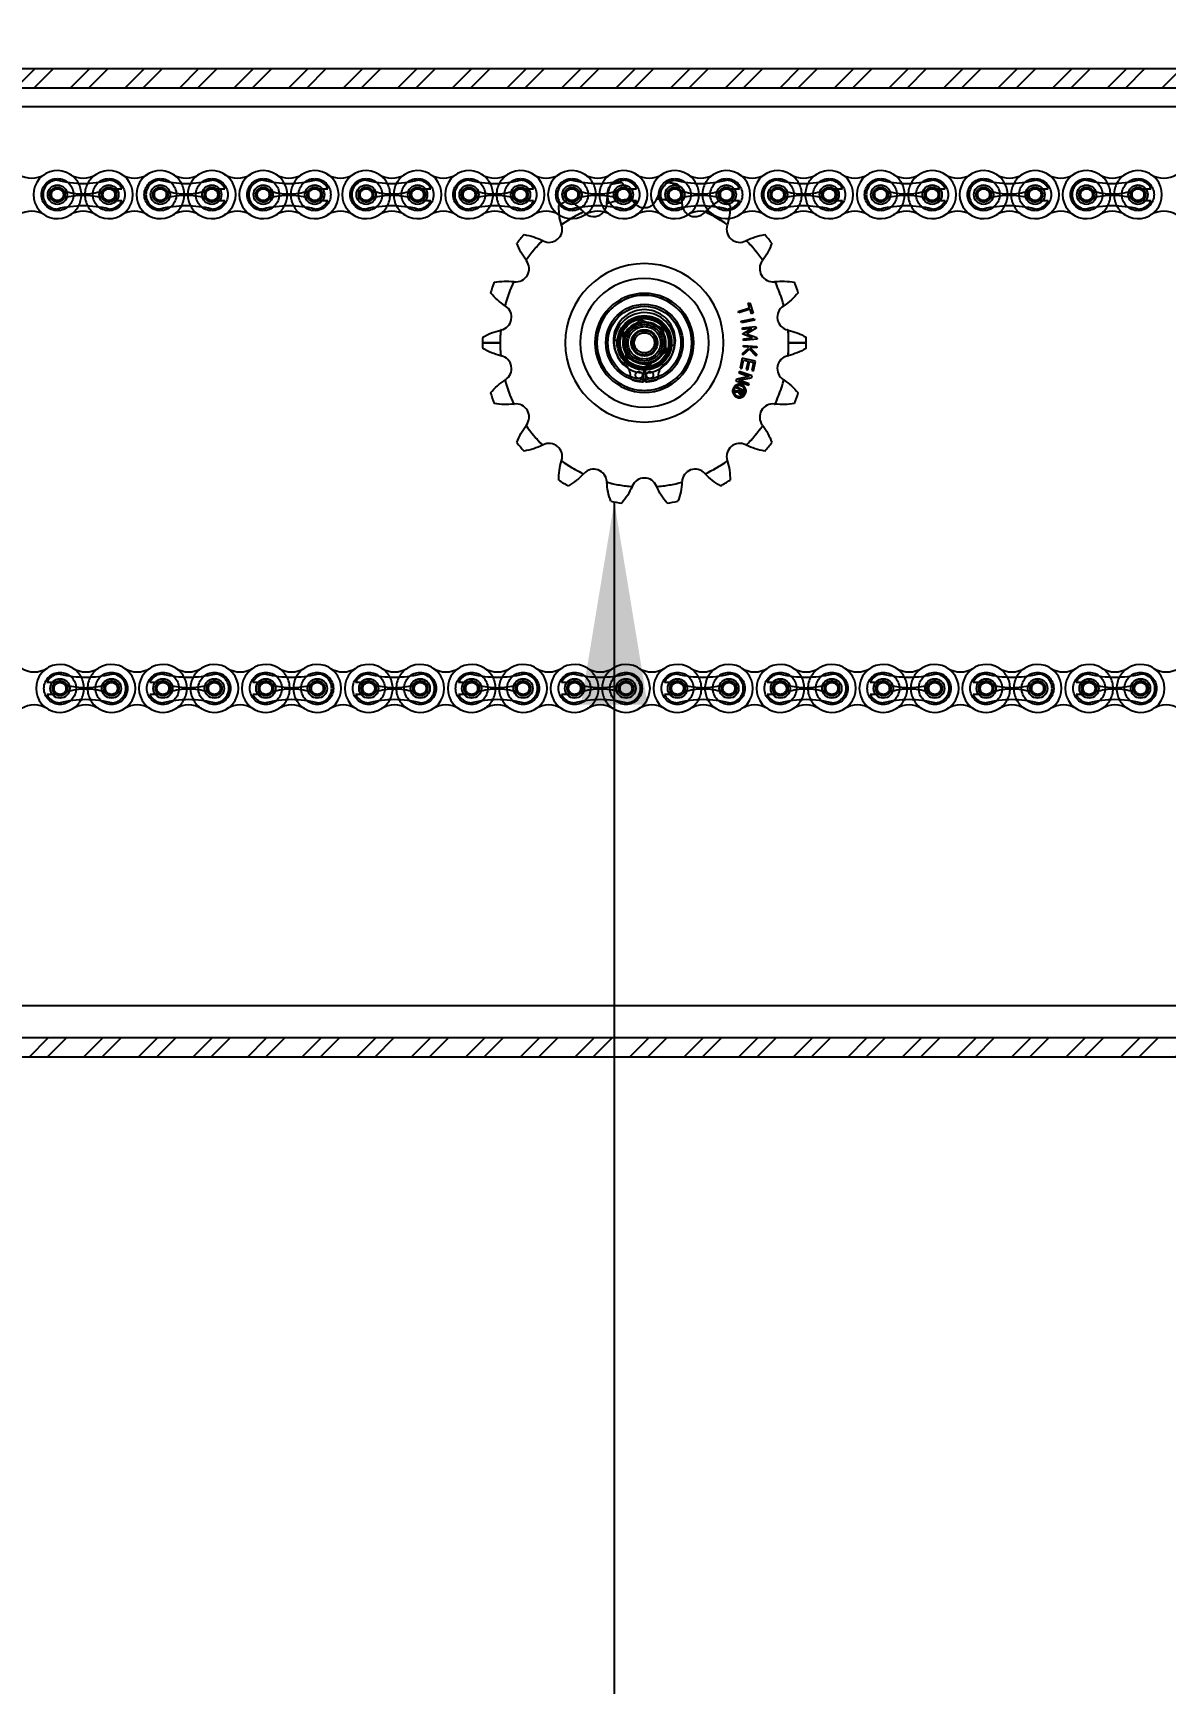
# Model space of a CAD drawing. Header units: metres. Extents: x 0 to 21025, y 0 to 14850.
# Drawn here: x 2505.5 to 2784.9, y 6036.5 to 6443.6 of the extents above; entities that cross this region are included whole.
import ezdxf

# ---------------------------------------------------------------- set-up
doc = ezdxf.new("R2010")
doc.units = ezdxf.units.M
doc.header["$LTSCALE"] = 25
doc.linetypes.add('HIDDEN2', pattern=[4.7625, 3.175, -1.5875])
for name, color, linetype in [('18_COTAS', 7, 'Continuous'), ('SDM', 7, 'Continuous'), ('SHA', 7, 'Continuous'), ('SL4', 4, 'Continuous'), ('ST1', 7, 'HIDDEN2')]:
    doc.layers.add(name, color=color, linetype=linetype)
doc.styles.add('ROMANS', font='ROMANS.SHX')
doc.dimstyles.new('25___1-25', dxfattribs={"dimscale": 25, "dimtxt": 2.5, "dimasz": 2, "dimexe": 1.5, "dimexo": 1, "dimgap": 0.5, "dimtad": 1, "dimzin": 12, "dimtxsty": 'ROMANS', "dimcen": 0, "dimclrd": 256, "dimclre": 256, "dimclrt": 3, "dimazin": 3, "dimtfac": 1, "dimtmove": 0, "dimatfit": 0, "dimfxl": 1, "dimlwd": -1, "dimlwe": -1, "dimarcsym": 0})
pattern_1 = [(45, (-2913.5705, 2928.034), (-6.735192, 6.735192), []), (45, (-2909.08, 2928.034), (-6.735192, 6.735192), [])]

# ---------------------------------------------------------------- blocks, each defined once
blk = doc.blocks.new('*D13')
at = {"layer": '18_COTAS', "transparency": 16777216}
for p, q in [((2083.56, 6357.87), (2083.56, 7037.95)), ((6382.51, 6357.87), (6382.51, 7037.95)), ((2133.56, 7000.45), (6332.51, 7000.45))]:
    blk.add_line(p, q, dxfattribs=at)
for points in [[(2133.56, 7008.78), (2133.56, 6992.11), (2083.56, 7000.45)], [(6332.51, 7008.78), (6332.51, 6992.11), (6382.51, 7000.45)]]:
    blk.add_solid(points, dxfattribs=at)
at = {"layer": 'Defpoints', "color": 0, "transparency": 16777216}
for p in [(6382.51, 7000.45), (2083.56, 6332.87), (6382.51, 6332.87)]:
    blk.add_point(p, dxfattribs=at)
at = {"layer": '18_COTAS', "color": 3, "transparency": 16777216, "insert": (4233.04, 7050.15), "char_height": 62.5, "attachment_point": 5, "style": 'ROMANS'}
blk.add_mtext('4298,95', dxfattribs=at)

msp = doc.modelspace()

# ---------------------------------------------------------------- hatches: boundary and pattern name
at = {"layer": 'SHA'}
h = msp.add_hatch(dxfattribs=at)
h.set_pattern_fill('ANSI32', color=256, style=0)
h.set_pattern_definition(pattern_1)
h.paths.add_polyline_path([(2875.564, 6434.865), (1875.564, 6434.865), (1875.564, 6430.103), (2875.564, 6430.103)], flags=0)
h = msp.add_hatch(dxfattribs=at)
h.set_pattern_fill('ANSI32', color=256, style=0)
h.set_pattern_definition(pattern_1)
h.paths.add_polyline_path([(1875.564, 6190.865), (2875.564, 6190.865), (2875.564, 6195.628), (1875.564, 6195.628)], flags=0)

# ---------------------------------------------------------------- linework, layer by layer
at = {"layer": 'SL4'}
for p, q in [((1875.564, 6434.865), (2875.564, 6434.865)), ((1875.564, 6430.103), (2875.564, 6430.103)), ((2875.564, 6425.34), (2105.564, 6425.34)), ((2677.252, 6397.937), (2676.878, 6396.268)), ((2620.797, 6367.135), (2616.464, 6367.135)), ((2644.189, 6367.135), (2644.678, 6367.135)), ((2668.131, 6367.135), (2668.619, 6367.135)), ((2696.344, 6367.135), (2692.012, 6367.135)), ((1875.564, 6203.628), (2875.564, 6203.628)), ((2875.564, 6195.628), (1875.564, 6195.628)), ((2875.564, 6190.865), (1875.564, 6190.865))]:
    msp.add_line(p, q, dxfattribs=at)
for centre, radius in [((2511.53, 6403.705), 2.399), ((2524.23, 6403.705), 2.398), ((2536.93, 6403.705), 2.399), ((2549.63, 6403.705), 2.399), ((2562.33, 6403.705), 2.399), ((2575.03, 6403.705), 2.398), ((2587.73, 6403.705), 2.399), ((2600.43, 6403.705), 2.399), ((2613.13, 6403.705), 2.399), ((2625.83, 6403.705), 2.398), ((2638.53, 6403.705), 2.399), ((2651.23, 6403.705), 2.399), ((2663.93, 6403.705), 2.398), ((2676.63, 6403.705), 2.398), ((2689.33, 6403.705), 2.399), ((2702.03, 6403.705), 2.399), ((2714.73, 6403.705), 2.398), ((2727.43, 6403.705), 2.398), ((2740.13, 6403.705), 2.399), ((2752.83, 6403.705), 2.399), ((2765.53, 6403.705), 2.398), ((2778.23, 6403.705), 2.398), ((2656.404, 6367.135), 9.525), ((2656.404, 6367.135), 9.025), ((2512.17, 6281.87), 2.399), ((2524.87, 6281.87), 2.399), ((2537.57, 6281.87), 2.398), ((2550.27, 6281.87), 2.399), ((2562.97, 6281.87), 2.399), ((2575.67, 6281.87), 2.398), ((2588.37, 6281.87), 2.399), ((2601.07, 6281.87), 2.399), ((2613.769, 6281.87), 2.398), ((2626.469, 6281.87), 2.399), ((2639.169, 6281.87), 2.399), ((2651.869, 6281.87), 2.399), ((2664.569, 6281.87), 2.399), ((2677.269, 6281.87), 2.399), ((2689.969, 6281.87), 2.398), ((2702.669, 6281.87), 2.398), ((2715.369, 6281.87), 2.399), ((2728.069, 6281.87), 2.399), ((2740.769, 6281.87), 2.399), ((2753.469, 6281.87), 2.399), ((2766.169, 6281.87), 2.398), ((2778.869, 6281.87), 2.398)]:
    msp.add_circle(centre, radius, dxfattribs=at)
for centre, radius, start, end in [((2505.18, 6413.698), 5.92, 237.56669, 302.43331), ((2511.53, 6403.705), 5.92, 57.56669, 302.43331), ((2517.88, 6413.698), 5.92, 237.56669, 302.43331), ((2524.23, 6403.705), 5.92, 237.56669, 122.43331), ((2530.58, 6413.698), 5.92, 237.56669, 302.43331), ((2536.93, 6403.705), 5.92, 57.56669, 302.43331), ((2543.28, 6413.698), 5.92, 237.56669, 302.43331), ((2549.63, 6403.705), 5.92, 237.56669, 122.43331), ((2555.98, 6413.698), 5.92, 237.56669, 302.43331), ((2562.33, 6403.705), 5.92, 57.56669, 302.43331), ((2568.68, 6413.698), 5.92, 237.56669, 302.43331), ((2575.03, 6403.705), 5.92, 237.56669, 122.43331), ((2581.38, 6413.698), 5.92, 237.56669, 302.43331), ((2587.73, 6403.705), 5.92, 57.56669, 302.43331), ((2594.08, 6413.698), 5.92, 237.56669, 302.43331), ((2600.43, 6403.705), 5.92, 237.56669, 122.43331), ((2606.78, 6413.698), 5.92, 237.56669, 302.43331), ((2613.13, 6403.705), 5.92, 57.56669, 302.43331), ((2619.48, 6413.698), 5.92, 237.56669, 302.43331), ((2625.83, 6403.705), 5.92, 237.56669, 122.43331), ((2632.18, 6413.698), 5.92, 237.56669, 302.43331), ((2638.53, 6403.705), 5.92, 57.56669, 302.43331), ((2644.88, 6413.698), 5.92, 237.56669, 302.43331), ((2651.23, 6403.705), 5.92, 237.56669, 122.43331), ((2657.58, 6413.698), 5.92, 237.56669, 302.43331), ((2663.93, 6403.705), 5.92, 57.56669, 302.43331), ((2670.28, 6413.698), 5.92, 237.56669, 302.43331), ((2676.63, 6403.705), 5.92, 237.56669, 122.43331), ((2682.98, 6413.698), 5.92, 237.56669, 302.43331), ((2689.33, 6403.705), 5.92, 57.56669, 302.43331), ((2695.68, 6413.698), 5.92, 237.56669, 302.43331), ((2702.03, 6403.705), 5.92, 237.56669, 122.43331), ((2708.38, 6413.698), 5.92, 237.56669, 302.43331), ((2714.73, 6403.705), 5.92, 57.56669, 302.43331), ((2721.08, 6413.698), 5.92, 237.56669, 302.43331), ((2727.43, 6403.705), 5.92, 237.56669, 122.43331), ((2733.78, 6413.698), 5.92, 237.56669, 302.43331), ((2740.13, 6403.705), 5.92, 57.56669, 302.43331), ((2746.48, 6413.698), 5.92, 237.56669, 302.43331), ((2752.83, 6403.705), 5.92, 237.56669, 122.43331), ((2759.18, 6413.698), 5.92, 237.56669, 302.43331), ((2765.53, 6403.705), 5.92, 57.56669, 302.43331), ((2771.88, 6413.698), 5.92, 237.56669, 302.43331), ((2778.23, 6403.705), 5.92, 237.56669, 122.43331), ((2784.58, 6413.698), 5.92, 237.56669, 302.43331), ((2505.18, 6393.712), 5.92, 57.56669, 122.43331), ((2517.88, 6393.712), 5.92, 57.56669, 122.43331), ((2530.58, 6393.712), 5.92, 57.56669, 122.43331), ((2543.28, 6393.712), 5.92, 57.56669, 122.43331), ((2555.98, 6393.712), 5.92, 57.56669, 122.43331), ((2568.68, 6393.712), 5.92, 57.56669, 122.43331), ((2581.38, 6393.712), 5.92, 57.56669, 122.43331), ((2594.08, 6393.712), 5.92, 57.56669, 122.43331), ((2606.78, 6393.712), 5.92, 57.56669, 122.43331), ((2619.48, 6393.712), 5.92, 57.56669, 122.43331), ((2632.18, 6393.712), 5.92, 57.56669, 122.43331), ((2632.88, 6395.17), 3.238, 242.5, 17.5), ((2656.404, 6367.135), 35.607, 120.58074, 125.09934), ((2650.646, 6400.772), 15.39, 197.01769, 197.5), ((2644.88, 6393.712), 5.92, 57.56669, 122.43331), ((2643.887, 6401.525), 3.238, 234.51711, 319.97076), ((2657.58, 6393.712), 5.92, 57.56669, 122.43331), ((2670.28, 6393.712), 5.92, 57.56669, 122.43331), ((2668.921, 6401.525), 3.238, 238.14125, 317.5), ((2682.655, 6388.94), 15.39, 137.01769, 137.5), ((2656.404, 6367.135), 35.607, 54.90066, 65.09934), ((2679.928, 6395.17), 3.238, 162.5, 297.5), ((2662.162, 6400.772), 15.39, 342.5, 342.98231), ((2682.98, 6393.712), 5.92, 57.56669, 122.43331), ((2695.68, 6393.712), 5.92, 57.56669, 122.43331), ((2708.38, 6393.712), 5.92, 57.56669, 122.43331), ((2721.08, 6393.712), 5.92, 57.56669, 122.43331), ((2733.78, 6393.712), 5.92, 57.56669, 122.43331), ((2746.48, 6393.712), 5.92, 57.56669, 122.43331), ((2759.18, 6393.712), 5.92, 57.56669, 122.43331), ((2771.88, 6393.712), 5.92, 57.56669, 122.43331), ((2784.58, 6393.712), 5.92, 57.56669, 122.43331), ((2656.404, 6367.135), 39.94, 138.03204, 141.96796), ((2656.404, 6367.135), 35.607, 134.90066, 145.09934), ((2624.278, 6378.647), 15.39, 62.5, 62.98231), ((2688.53, 6378.647), 15.39, 117.01769, 117.5), ((2656.404, 6367.135), 35.607, 34.90066, 45.09934), ((2656.404, 6367.135), 39.94, 38.03204, 41.96796), ((2624.71, 6385.434), 3.238, 262.5, 37.5), ((2639.489, 6396.774), 15.39, 217.01769, 217.5), ((2656.404, 6367.135), 19.544, 0, 180), ((2688.098, 6385.434), 3.238, 142.5, 277.5), ((2673.319, 6396.774), 15.39, 322.5, 322.98231), ((2656.404, 6367.135), 39.94, 158.03204, 161.96796), ((2656.404, 6367.135), 35.607, 154.90066, 165.09934), ((2622.279, 6366.965), 15.39, 82.5, 82.98231), ((2656.404, 6367.135), 15.88, 0, 180), ((2690.53, 6366.965), 15.39, 97.01769, 97.5), ((2656.404, 6367.135), 35.607, 14.90066, 25.09934), ((2656.404, 6367.135), 39.94, 18.03204, 21.96796), ((2620.363, 6373.49), 3.238, 282.5, 57.5), ((2630.372, 6389.201), 15.39, 237.01769, 237.5), ((2656.404, 6367.135), 12.215, 0, 180), ((2656.404, 6367.135), 11.726, 0, 180), ((2692.445, 6373.49), 3.238, 122.5, 257.5), ((2682.436, 6389.201), 15.39, 302.5, 302.98231), ((2656.404, 6367.135), 39.94, 178.03204, 180), ((2656.404, 6367.135), 35.607, 174.90066, 180), ((2624.395, 6355.304), 15.39, 102.5, 102.98231), ((2688.413, 6355.304), 15.39, 77.01769, 77.5), ((2656.404, 6367.135), 35.607, 0, 5.09934), ((2656.404, 6367.135), 39.94, 0, 1.96796), ((2656.404, 6367.135), 39.94, 180, 181.96796), ((2656.404, 6367.135), 35.607, 180, 185.09934), ((2624.395, 6378.967), 15.39, 257.01769, 257.5), ((2620.363, 6360.78), 3.238, 302.5, 77.5), ((2656.404, 6367.135), 19.544, 180, 0), ((2656.404, 6367.135), 15.88, 180, 0), ((2656.404, 6367.135), 12.215, 180, 0), ((2656.404, 6367.135), 11.726, 180, 0), ((2692.445, 6360.78), 3.238, 102.5, 237.5), ((2688.413, 6378.967), 15.39, 282.5, 282.98231), ((2656.404, 6367.135), 35.607, 354.90066, 0), ((2656.404, 6367.135), 39.94, 358.03204, 0), ((2630.372, 6345.069), 15.39, 122.5, 122.98231), ((2656.404, 6367.135), 35.607, 194.90066, 205.09934), ((2656.404, 6367.135), 35.607, 334.90066, 345.09934), ((2682.436, 6345.069), 15.39, 57.01769, 57.5), ((2656.404, 6367.135), 39.94, 198.03204, 201.96796), ((2622.279, 6367.306), 15.39, 277.01769, 277.5), ((2624.71, 6348.837), 3.238, 322.5, 97.5), ((2688.098, 6348.837), 3.238, 82.5, 217.5), ((2690.53, 6367.306), 15.39, 262.5, 262.98231), ((2656.404, 6367.135), 39.94, 338.03204, 341.96796), ((2639.489, 6337.497), 15.39, 142.5, 142.98231), ((2656.404, 6367.135), 35.607, 214.90066, 225.09934), ((2656.404, 6367.135), 35.607, 314.90066, 325.09934), ((2673.319, 6337.497), 15.39, 37.01769, 37.5), ((2656.404, 6367.135), 39.94, 218.03204, 221.96796), ((2624.278, 6355.624), 15.39, 297.01769, 297.5), ((2632.88, 6339.1), 3.238, 342.5, 117.5), ((2679.928, 6339.1), 3.238, 62.5, 197.5), ((2688.53, 6355.624), 15.39, 242.5, 242.98231), ((2656.404, 6367.135), 39.94, 318.03204, 321.96796), ((2650.646, 6333.499), 15.39, 162.5, 162.98231), ((2656.404, 6367.135), 35.607, 234.90066, 245.09934), ((2643.887, 6332.745), 3.238, 2.5, 137.5), ((2668.921, 6332.745), 3.238, 42.5, 177.5), ((2656.404, 6367.135), 35.607, 294.90066, 305.09934), ((2662.162, 6333.499), 15.39, 17.01769, 17.5), ((2656.404, 6367.135), 39.94, 238.03204, 241.96796), ((2630.153, 6345.33), 15.39, 317.01769, 317.5), ((2662.498, 6333.558), 15.39, 182.5, 182.98231), ((2656.404, 6367.135), 35.607, 254.90066, 265.09934), ((2639.194, 6337.667), 15.39, 337.01769, 337.5), ((2656.404, 6330.538), 3.238, 22.5, 157.5), ((2673.614, 6337.667), 15.39, 202.5, 202.98231), ((2656.404, 6367.135), 35.607, 274.90066, 285.09934), ((2650.311, 6333.558), 15.39, 357.01769, 357.5), ((2682.655, 6345.33), 15.39, 222.5, 222.98231), ((2656.404, 6367.135), 39.94, 298.03204, 301.96796), ((2656.404, 6367.135), 39.94, 258.03204, 261.96796), ((2656.404, 6367.135), 39.94, 278.03204, 281.96796), ((2505.82, 6291.863), 5.92, 237.56669, 302.43331), ((2512.17, 6281.87), 5.92, 57.56669, 302.43331), ((2518.52, 6291.863), 5.92, 237.56669, 302.43331), ((2524.87, 6281.87), 5.92, 237.56669, 122.43331), ((2531.22, 6291.863), 5.92, 237.56669, 302.43331), ((2537.57, 6281.87), 5.92, 57.56669, 302.43331), ((2543.92, 6291.863), 5.92, 237.56669, 302.43331), ((2550.27, 6281.87), 5.92, 237.56669, 122.43331), ((2556.62, 6291.863), 5.92, 237.56669, 302.43331), ((2562.97, 6281.87), 5.92, 57.56669, 302.43331), ((2569.32, 6291.863), 5.92, 237.56669, 302.43331), ((2575.67, 6281.87), 5.92, 237.56669, 122.43331), ((2582.02, 6291.863), 5.92, 237.56669, 302.43331), ((2588.37, 6281.87), 5.92, 57.56669, 302.43331), ((2594.72, 6291.863), 5.92, 237.56669, 302.43331), ((2601.07, 6281.87), 5.92, 237.56669, 122.43331), ((2607.42, 6291.863), 5.92, 237.56669, 302.43331), ((2613.769, 6281.87), 5.92, 57.56669, 302.43331), ((2620.119, 6291.863), 5.92, 237.56669, 302.43331), ((2626.469, 6281.87), 5.92, 237.56669, 122.43331), ((2632.819, 6291.863), 5.92, 237.56669, 302.43331), ((2639.169, 6281.87), 5.92, 57.56669, 302.43331), ((2645.519, 6291.863), 5.92, 237.56669, 302.43331), ((2651.869, 6281.87), 5.92, 237.56669, 122.43331), ((2658.219, 6291.863), 5.92, 237.56669, 302.43331), ((2664.569, 6281.87), 5.92, 57.56669, 302.43331), ((2670.919, 6291.863), 5.92, 237.56669, 302.43331), ((2677.269, 6281.87), 5.92, 237.56669, 122.43331), ((2683.619, 6291.863), 5.92, 237.56669, 302.43331), ((2689.969, 6281.87), 5.92, 57.56669, 302.43331), ((2696.319, 6291.863), 5.92, 237.56669, 302.43331), ((2702.669, 6281.87), 5.92, 237.56669, 122.43331), ((2709.019, 6291.863), 5.92, 237.56669, 302.43331), ((2715.369, 6281.87), 5.92, 57.56669, 302.43331), ((2721.719, 6291.863), 5.92, 237.56669, 302.43331), ((2728.069, 6281.87), 5.92, 237.56669, 122.43331), ((2734.419, 6291.863), 5.92, 237.56669, 302.43331), ((2740.769, 6281.87), 5.92, 57.56669, 302.43331), ((2747.119, 6291.863), 5.92, 237.56669, 302.43331), ((2753.469, 6281.87), 5.92, 237.56669, 122.43331), ((2759.819, 6291.863), 5.92, 237.56669, 302.43331), ((2766.169, 6281.87), 5.92, 57.56669, 302.43331), ((2772.519, 6291.863), 5.92, 237.56669, 302.43331), ((2778.869, 6281.87), 5.92, 237.56669, 122.43331), ((2785.219, 6291.863), 5.92, 237.56669, 302.43331), ((2505.82, 6271.877), 5.92, 57.56669, 122.43331), ((2518.52, 6271.877), 5.92, 57.56669, 122.43331), ((2531.22, 6271.877), 5.92, 57.56669, 122.43331), ((2543.92, 6271.877), 5.92, 57.56669, 122.43331), ((2556.62, 6271.877), 5.92, 57.56669, 122.43331), ((2569.32, 6271.877), 5.92, 57.56669, 122.43331), ((2582.02, 6271.877), 5.92, 57.56669, 122.43331), ((2594.72, 6271.877), 5.92, 57.56669, 122.43331), ((2607.42, 6271.877), 5.92, 57.56669, 122.43331), ((2620.119, 6271.877), 5.92, 57.56669, 122.43331), ((2632.819, 6271.877), 5.92, 57.56669, 122.43331), ((2645.519, 6271.877), 5.92, 57.56669, 122.43331), ((2658.219, 6271.877), 5.92, 57.56669, 122.43331), ((2670.919, 6271.877), 5.92, 57.56669, 122.43331), ((2683.619, 6271.877), 5.92, 57.56669, 122.43331), ((2696.319, 6271.877), 5.92, 57.56669, 122.43331), ((2709.019, 6271.877), 5.92, 57.56669, 122.43331), ((2721.719, 6271.877), 5.92, 57.56669, 122.43331), ((2734.419, 6271.877), 5.92, 57.56669, 122.43331), ((2747.119, 6271.877), 5.92, 57.56669, 122.43331), ((2759.819, 6271.877), 5.92, 57.56669, 122.43331), ((2772.519, 6271.877), 5.92, 57.56669, 122.43331), ((2785.219, 6271.877), 5.92, 57.56669, 122.43331)]:
    msp.add_arc(centre, radius, start, end, dxfattribs=at)
for points, knots in [([(2635.93, 6396.268), (2635.7, 6397.036), (2635.457, 6397.843), (2635.409, 6398.65), (2635.407, 6398.689)], [0, 0, 0, 0, 0.9513805, 1, 1, 1, 1]), ([(2626.708, 6393.844), (2627.508, 6393.684), (2629.06, 6393.374), (2630.548, 6392.689), (2631.27, 6392.357)], [0, 0, 0, 0, 0.5152637, 1, 1, 1, 1]), ([(2681.539, 6392.357), (2682.26, 6392.689), (2683.748, 6393.374), (2685.3, 6393.684), (2686.1, 6393.844)], [0, 0, 0, 0, 0.4847362, 1, 1, 1, 1]), ([(2627.201, 6387.508), (2626.749, 6388.161), (2625.816, 6389.508), (2625.241, 6390.982), (2624.945, 6391.742)], [0, 0, 0, 0, 0.4847365, 1, 1, 1, 1]), ([(2687.864, 6391.742), (2687.567, 6390.982), (2686.993, 6389.508), (2686.06, 6388.161), (2685.607, 6387.508)], [0, 0, 0, 0, 0.51526331, 1, 1, 1, 1]), ([(2619.364, 6382.076), (2620.17, 6382.2), (2621.735, 6382.44), (2623.368, 6382.305), (2624.159, 6382.24)], [0, 0, 0, 0, 0.5152562, 1, 1, 1, 1]), ([(2688.649, 6382.24), (2689.441, 6382.305), (2691.073, 6382.44), (2692.638, 6382.2), (2693.444, 6382.076)], [0, 0, 0, 0, 0.4847219, 1, 1, 1, 1]), ([(2621.994, 6376.292), (2621.346, 6376.75), (2620.009, 6377.697), (2618.964, 6378.886), (2618.426, 6379.499)], [0, 0, 0, 0, 0.4847361, 1, 1, 1, 1]), ([(2694.382, 6379.499), (2693.844, 6378.886), (2692.8, 6377.697), (2691.462, 6376.75), (2690.814, 6376.292)], [0, 0, 0, 0, 0.5152637, 1, 1, 1, 1]), ([(2616.488, 6368.507), (2617.203, 6368.899), (2618.591, 6369.659), (2620.172, 6370.091), (2620.938, 6370.3)], [0, 0, 0, 0, 0.5152541, 1, 1, 1, 1]), ([(2691.871, 6370.3), (2692.637, 6370.091), (2694.217, 6369.659), (2695.605, 6368.899), (2696.321, 6368.507)], [0, 0, 0, 0, 0.4847248, 1, 1, 1, 1]), ([(2620.938, 6363.97), (2620.172, 6364.18), (2618.591, 6364.612), (2617.203, 6365.372), (2616.488, 6365.764)], [0, 0, 0, 0, 0.4847248, 1, 1, 1, 1]), ([(2696.321, 6365.764), (2695.605, 6365.372), (2694.217, 6364.612), (2692.637, 6364.18), (2691.871, 6363.97)], [0, 0, 0, 0, 0.5152541, 1, 1, 1, 1]), ([(2618.426, 6354.772), (2618.964, 6355.385), (2620.009, 6356.574), (2621.346, 6357.52), (2621.994, 6357.979)], [0, 0, 0, 0, 0.5152637, 1, 1, 1, 1]), ([(2690.814, 6357.979), (2691.462, 6357.52), (2692.8, 6356.574), (2693.844, 6355.385), (2694.382, 6354.772)], [0, 0, 0, 0, 0.484736, 1, 1, 1, 1]), ([(2624.159, 6352.031), (2623.368, 6351.966), (2621.735, 6351.831), (2620.17, 6352.071), (2619.364, 6352.194)], [0, 0, 0, 0, 0.4847219, 1, 1, 1, 1]), ([(2693.444, 6352.194), (2692.638, 6352.071), (2691.073, 6351.831), (2689.441, 6351.966), (2688.649, 6352.031)], [0, 0, 0, 0, 0.5152562, 1, 1, 1, 1]), ([(2624.945, 6342.528), (2625.241, 6343.288), (2625.816, 6344.763), (2626.749, 6346.11), (2627.201, 6346.762)], [0, 0, 0, 0, 0.5152633, 1, 1, 1, 1]), ([(2685.607, 6346.762), (2686.06, 6346.11), (2686.993, 6344.763), (2687.567, 6343.288), (2687.864, 6342.528)], [0, 0, 0, 0, 0.4847365, 1, 1, 1, 1]), ([(2631.27, 6341.913), (2630.548, 6341.581), (2629.06, 6340.896), (2627.508, 6340.587), (2626.708, 6340.427)], [0, 0, 0, 0, 0.4847362, 1, 1, 1, 1]), ([(2686.1, 6340.427), (2685.3, 6340.587), (2683.748, 6340.896), (2682.26, 6341.581), (2681.539, 6341.913)], [0, 0, 0, 0, 0.5152637, 1, 1, 1, 1]), ([(2635.258, 6333.252), (2635.277, 6334.068), (2635.312, 6335.65), (2635.728, 6337.235), (2635.93, 6338.003)], [0, 0, 0, 0, 0.5152602, 1, 1, 1, 1]), ([(2676.878, 6338.003), (2677.08, 6337.235), (2677.496, 6335.65), (2677.532, 6334.068), (2677.55, 6333.252)], [0, 0, 0, 0, 0.4847353, 1, 1, 1, 1]), ([(2641.412, 6334.838), (2640.847, 6334.279), (2639.683, 6333.127), (2638.331, 6332.305), (2637.634, 6331.881)], [0, 0, 0, 0, 0.4847365, 1, 1, 1, 1]), ([(2648.122, 6328.063), (2647.86, 6328.836), (2647.353, 6330.335), (2647.202, 6331.966), (2647.129, 6332.757)], [0, 0, 0, 0, 0.5152541, 1, 1, 1, 1]), ([(2653.362, 6331.658), (2653.023, 6330.94), (2652.323, 6329.459), (2651.334, 6328.224), (2650.823, 6327.587)], [0, 0, 0, 0, 0.4847352, 1, 1, 1, 1]), ([(2661.985, 6327.587), (2661.475, 6328.224), (2660.485, 6329.459), (2659.785, 6330.94), (2659.446, 6331.658)], [0, 0, 0, 0, 0.5152575, 1, 1, 1, 1]), ([(2665.68, 6332.757), (2665.607, 6331.967), (2665.456, 6330.335), (2664.948, 6328.836), (2664.686, 6328.063)], [0, 0, 0, 0, 0.4847248, 1, 1, 1, 1]), ([(2675.175, 6331.881), (2674.478, 6332.305), (2673.125, 6333.127), (2671.961, 6334.279), (2671.397, 6334.838)], [0, 0, 0, 0, 0.5152633, 1, 1, 1, 1])]:
    msp.add_open_spline(points, degree=3, knots=knots, dxfattribs=at)
at = {"layer": 'ST1'}
for p, q in [((2875.564, 6425.34), (1875.564, 6425.34)), ((2525.337, 6405.181), (2527.461, 6405.181)), ((2550.737, 6405.181), (2552.861, 6405.181)), ((2576.137, 6405.181), (2578.261, 6405.181)), ((2601.537, 6405.181), (2603.661, 6405.181)), ((2626.937, 6405.181), (2629.061, 6405.181)), ((2652.337, 6405.181), (2654.461, 6405.181)), ((2677.737, 6405.181), (2679.861, 6405.181)), ((2703.137, 6405.181), (2705.261, 6405.181)), ((2728.537, 6405.181), (2730.661, 6405.181)), ((2753.937, 6405.181), (2756.061, 6405.181)), ((2779.337, 6405.181), (2781.461, 6405.181)), ((2525.337, 6402.229), (2527.461, 6402.229)), ((2550.737, 6402.229), (2552.861, 6402.229)), ((2576.137, 6402.229), (2578.261, 6402.229)), ((2601.537, 6402.229), (2603.661, 6402.229)), ((2626.937, 6402.229), (2629.061, 6402.229)), ((2635.407, 6398.689), (2635.258, 6401.018)), ((2652.337, 6402.229), (2654.461, 6402.229)), ((2677.737, 6402.229), (2679.861, 6402.229)), ((2703.137, 6402.229), (2705.261, 6402.229)), ((2728.537, 6402.229), (2730.661, 6402.229)), ((2753.937, 6402.229), (2756.061, 6402.229)), ((2779.337, 6402.229), (2781.461, 6402.229)), ((2641.5, 6399.338), (2642.008, 6398.888)), ((2679.572, 6374.889), (2682.363, 6375.797)), ((2682.001, 6376.908), (2682.392, 6377.035)), ((2682.363, 6375.797), (2682.001, 6376.908)), ((2682.392, 6377.035), (2683.239, 6374.433)), ((2655.489, 6372.836), (2658.186, 6371.807)), ((2679.696, 6374.508), (2679.572, 6374.889)), ((2682.487, 6375.415), (2679.696, 6374.508)), ((2680.25, 6372.452), (2683.521, 6373.152)), ((2680.334, 6372.059), (2680.25, 6372.452)), ((2683.605, 6372.759), (2680.334, 6372.059)), ((2682.849, 6374.306), (2682.487, 6375.415)), ((2683.239, 6374.433), (2682.849, 6374.306)), ((2683.521, 6373.152), (2683.605, 6372.759)), ((2649.954, 6367.7), (2648.98, 6367.785)), ((2648.98, 6367.785), (2649.954, 6367.7)), ((2651.01, 6369.193), (2653.249, 6371.014)), ((2680.598, 6370.87), (2683.93, 6371.17)), ((2680.633, 6370.471), (2680.598, 6370.87)), ((2682.895, 6370.672), (2680.633, 6370.471)), ((2680.735, 6369.332), (2682.895, 6370.672)), ((2680.739, 6369.289), (2680.735, 6369.332)), ((2683.102, 6368.354), (2680.739, 6369.289)), ((2680.841, 6368.15), (2683.102, 6368.354)), ((2680.876, 6367.756), (2680.841, 6368.15)), ((2684.208, 6368.055), (2680.876, 6367.756)), ((2683.966, 6370.767), (2681.622, 6369.39)), ((2681.622, 6369.39), (2684.173, 6368.45)), ((2683.93, 6371.17), (2683.966, 6370.767)), ((2684.173, 6368.45), (2684.208, 6368.055)), ((2616.464, 6367.135), (2620.797, 6367.135)), ((2644.678, 6367.135), (2644.189, 6367.135)), ((2661.799, 6365.078), (2659.559, 6363.256)), ((2663.828, 6366.486), (2662.855, 6366.571)), ((2662.855, 6366.571), (2663.828, 6366.486)), ((2668.619, 6367.135), (2668.131, 6367.135)), ((2682.346, 6365.586), (2680.672, 6364.069)), ((2680.672, 6364.069), (2680.71, 6364.566)), ((2680.71, 6364.566), (2682.111, 6365.836)), ((2680.827, 6366.12), (2680.857, 6366.52)), ((2681.921, 6366.038), (2680.827, 6366.12)), ((2680.857, 6366.52), (2684.194, 6366.269)), ((2682.111, 6365.836), (2681.921, 6366.038)), ((2684.008, 6363.818), (2682.346, 6365.586)), ((2684.163, 6365.869), (2682.464, 6365.997)), ((2682.464, 6365.997), (2684.046, 6364.315)), ((2684.046, 6364.315), (2684.008, 6363.818)), ((2684.194, 6366.269), (2684.163, 6365.869)), ((2692.012, 6367.135), (2696.344, 6367.135)), ((2652.808, 6359.934), (2652.983, 6358.602)), ((2657.32, 6361.435), (2654.622, 6362.464)), ((2656.154, 6357.539), (2656.243, 6360.937)), ((2656.566, 6360.937), (2656.654, 6357.539)), ((2659.825, 6358.602), (2660, 6359.934)), ((2679.83, 6360.094), (2679.695, 6359.716)), ((2679.695, 6359.716), (2682.237, 6358.809)), ((2682.981, 6358.97), (2679.83, 6360.094)), ((2680.565, 6363.318), (2680.06, 6360.913)), ((2680.06, 6360.913), (2680.462, 6360.829)), ((2680.462, 6360.829), (2680.884, 6362.84)), ((2683.84, 6362.631), (2680.565, 6363.318)), ((2680.884, 6362.84), (2681.983, 6362.61)), ((2681.983, 6362.61), (2681.56, 6360.598)), ((2681.56, 6360.598), (2681.962, 6360.514)), ((2681.962, 6360.514), (2682.384, 6362.526)), ((2682.384, 6362.526), (2683.356, 6362.322)), ((2683.356, 6362.322), (2682.933, 6360.31)), ((2682.933, 6360.31), (2683.335, 6360.225)), ((2683.335, 6360.225), (2683.84, 6362.631)), ((2679.157, 6358.207), (2679.005, 6357.779)), ((2679.005, 6357.779), (2682.157, 6356.657)), ((2679.108, 6355.949), (2679.249, 6356.246)), ((2679.869, 6355.589), (2679.108, 6355.949)), ((2682.237, 6358.809), (2679.157, 6358.207)), ((2679.249, 6356.246), (2681.018, 6355.41)), ((2679.682, 6357.963), (2682.822, 6358.525)), ((2682.291, 6357.035), (2679.682, 6357.963)), ((2679.754, 6355.345), (2679.869, 6355.589)), ((2680.157, 6355.466), (2679.967, 6355.065)), ((2680.6, 6355.256), (2680.157, 6355.466)), ((2682.157, 6356.657), (2682.291, 6357.035)), ((2682.822, 6358.525), (2682.981, 6358.97)), ((2678.603, 6354.962), (2678.773, 6355.322)), ((2679.632, 6354.986), (2678.603, 6354.962)), ((2678.773, 6355.322), (2679.754, 6355.345)), ((2680.08, 6354.74), (2679.946, 6354.458)), ((2679.954, 6354.454), (2680.088, 6354.737)), ((2680.413, 6354.861), (2680.6, 6355.256)), ((2681.018, 6355.41), (2680.707, 6354.752)), ((2511.063, 6283.346), (2508.939, 6283.346)), ((2536.463, 6283.346), (2534.339, 6283.346)), ((2561.863, 6283.346), (2559.739, 6283.346)), ((2587.263, 6283.346), (2585.139, 6283.346)), ((2612.662, 6283.346), (2610.539, 6283.346)), ((2638.062, 6283.346), (2635.939, 6283.346)), ((2663.462, 6283.346), (2661.339, 6283.346)), ((2688.862, 6283.346), (2686.739, 6283.346)), ((2714.262, 6283.346), (2712.139, 6283.346)), ((2739.662, 6283.346), (2737.539, 6283.346)), ((2765.062, 6283.346), (2762.939, 6283.346)), ((2511.063, 6280.394), (2508.939, 6280.394)), ((2536.463, 6280.394), (2534.339, 6280.394)), ((2561.863, 6280.394), (2559.739, 6280.394)), ((2587.263, 6280.394), (2585.139, 6280.394)), ((2612.662, 6280.394), (2610.539, 6280.394)), ((2638.062, 6280.394), (2635.939, 6280.394)), ((2663.462, 6280.394), (2661.339, 6280.394)), ((2688.862, 6280.394), (2686.739, 6280.394)), ((2714.262, 6280.394), (2712.139, 6280.394)), ((2739.662, 6280.394), (2737.539, 6280.394)), ((2765.062, 6280.394), (2762.939, 6280.394)), ((1875.564, 6203.628), (2875.564, 6203.628))]:
    msp.add_line(p, q, dxfattribs=at)
at = {"layer": 'ST1', "flags": 128}
msp.add_lwpolyline([(2661.843, 6406.579), (2662.715, 6407.043), (2663.93, 6407.257)], dxfattribs=at)
at = {"layer": 'ST1'}
for centre, radius in [((2511.53, 6403.705), 3.96), ((2511.53, 6403.705), 1.845), ((2511.53, 6403.705), 1.476), ((2524.23, 6403.705), 3.96), ((2524.23, 6403.705), 1.845), ((2524.23, 6403.705), 1.476), ((2536.93, 6403.705), 3.96), ((2536.93, 6403.705), 1.845), ((2536.93, 6403.705), 1.476), ((2549.63, 6403.705), 3.96), ((2549.63, 6403.705), 1.845), ((2549.63, 6403.705), 1.476), ((2562.33, 6403.705), 3.96), ((2562.33, 6403.705), 1.845), ((2562.33, 6403.705), 1.476), ((2575.03, 6403.705), 3.96), ((2575.03, 6403.705), 1.845), ((2575.03, 6403.705), 1.476), ((2587.73, 6403.705), 3.96), ((2587.73, 6403.705), 1.845), ((2587.73, 6403.705), 1.476), ((2600.43, 6403.705), 3.96), ((2600.43, 6403.705), 1.845), ((2600.43, 6403.705), 1.476), ((2613.13, 6403.705), 3.96), ((2613.13, 6403.705), 1.845), ((2613.13, 6403.705), 1.476), ((2625.83, 6403.705), 3.96), ((2625.83, 6403.705), 1.845), ((2625.83, 6403.705), 1.476), ((2638.53, 6403.705), 3.96), ((2638.53, 6403.705), 1.845), ((2638.53, 6403.705), 1.476), ((2651.23, 6403.705), 3.96), ((2651.23, 6403.705), 1.845), ((2651.23, 6403.705), 1.476), ((2663.93, 6403.705), 3.96), ((2663.93, 6403.705), 1.845), ((2663.93, 6403.705), 1.476), ((2676.63, 6403.705), 3.96), ((2676.63, 6403.705), 1.845), ((2676.63, 6403.705), 1.476), ((2689.33, 6403.705), 3.96), ((2689.33, 6403.705), 1.845), ((2689.33, 6403.705), 1.476), ((2702.03, 6403.705), 3.96), ((2702.03, 6403.705), 1.845), ((2702.03, 6403.705), 1.476), ((2714.73, 6403.705), 3.96), ((2714.73, 6403.705), 1.845), ((2714.73, 6403.705), 1.476), ((2727.43, 6403.705), 3.96), ((2727.43, 6403.705), 1.845), ((2727.43, 6403.705), 1.476), ((2740.13, 6403.705), 3.96), ((2740.13, 6403.705), 1.845), ((2740.13, 6403.705), 1.476), ((2752.83, 6403.705), 3.96), ((2752.83, 6403.705), 1.845), ((2752.83, 6403.705), 1.476), ((2765.53, 6403.705), 3.96), ((2765.53, 6403.705), 1.845), ((2765.53, 6403.705), 1.476), ((2778.23, 6403.705), 3.96), ((2778.23, 6403.705), 1.845), ((2778.23, 6403.705), 1.476), ((2656.404, 6367.135), 6.725), ((2656.404, 6367.135), 6.475), ((2656.404, 6367.135), 6.2), ((2656.404, 6367.135), 6), ((2656.404, 6367.135), 5.975), ((2656.404, 6367.135), 5.25), ((2656.404, 6367.135), 5), ((2656.404, 6367.135), 4.5), ((2656.404, 6367.135), 4), ((2656.404, 6367.135), 3.25), ((2656.404, 6367.135), 3.2), ((2656.404, 6367.135), 3), ((2656.404, 6367.135), 2.5), ((2655.054, 6359.199), 0.85), ((2657.754, 6359.199), 0.85), ((2512.17, 6281.87), 3.96), ((2512.17, 6281.87), 1.845), ((2512.17, 6281.87), 1.476), ((2524.87, 6281.87), 3.96), ((2524.87, 6281.87), 1.845), ((2524.87, 6281.87), 1.476), ((2537.57, 6281.87), 3.96), ((2537.57, 6281.87), 1.845), ((2537.57, 6281.87), 1.476), ((2550.27, 6281.87), 3.96), ((2550.27, 6281.87), 1.845), ((2550.27, 6281.87), 1.476), ((2562.97, 6281.87), 3.96), ((2562.97, 6281.87), 1.845), ((2562.97, 6281.87), 1.476), ((2575.67, 6281.87), 3.96), ((2575.67, 6281.87), 1.845), ((2575.67, 6281.87), 1.476), ((2588.37, 6281.87), 3.96), ((2588.37, 6281.87), 1.845), ((2588.37, 6281.87), 1.476), ((2601.07, 6281.87), 3.96), ((2601.07, 6281.87), 1.845), ((2601.07, 6281.87), 1.476), ((2613.769, 6281.87), 3.96), ((2613.769, 6281.87), 1.845), ((2613.769, 6281.87), 1.476), ((2626.469, 6281.87), 3.96), ((2626.469, 6281.87), 1.845), ((2626.469, 6281.87), 1.476), ((2639.169, 6281.87), 3.96), ((2639.169, 6281.87), 1.845), ((2639.169, 6281.87), 1.476), ((2651.869, 6281.87), 3.96), ((2651.869, 6281.87), 1.845), ((2651.869, 6281.87), 1.476), ((2664.569, 6281.87), 3.96), ((2664.569, 6281.87), 1.845), ((2664.569, 6281.87), 1.476), ((2677.269, 6281.87), 3.96), ((2677.269, 6281.87), 1.845), ((2677.269, 6281.87), 1.476), ((2689.969, 6281.87), 3.96), ((2689.969, 6281.87), 1.845), ((2689.969, 6281.87), 1.476), ((2702.669, 6281.87), 3.96), ((2702.669, 6281.87), 1.845), ((2702.669, 6281.87), 1.476), ((2715.369, 6281.87), 3.96), ((2715.369, 6281.87), 1.845), ((2715.369, 6281.87), 1.476), ((2728.069, 6281.87), 3.96), ((2728.069, 6281.87), 1.845), ((2728.069, 6281.87), 1.476), ((2740.769, 6281.87), 3.96), ((2740.769, 6281.87), 1.845), ((2740.769, 6281.87), 1.476), ((2753.469, 6281.87), 3.96), ((2753.469, 6281.87), 1.845), ((2753.469, 6281.87), 1.476), ((2766.169, 6281.87), 3.96), ((2766.169, 6281.87), 1.845), ((2766.169, 6281.87), 1.476), ((2778.869, 6281.87), 3.96), ((2778.869, 6281.87), 1.845), ((2778.869, 6281.87), 1.476)]:
    msp.add_circle(centre, radius, dxfattribs=at)
for centre, radius, start, end in [((2511.53, 6403.705), 5.92, 302.43324, 57.56676), ((2524.23, 6403.705), 5.92, 122.43328, 237.56672), ((2536.93, 6403.705), 5.92, 302.43324, 57.56676), ((2549.63, 6403.705), 5.92, 122.43328, 237.56672), ((2562.33, 6403.705), 5.92, 302.43328, 57.56672), ((2575.03, 6403.705), 5.92, 122.43328, 237.56672), ((2587.73, 6403.705), 5.92, 302.43324, 57.56672), ((2600.43, 6403.705), 5.92, 122.43328, 237.56676), ((2613.13, 6403.705), 5.92, 302.43324, 57.56676), ((2625.83, 6403.705), 5.92, 122.43328, 237.56672), ((2638.53, 6403.705), 5.92, 302.43324, 57.56676), ((2651.23, 6403.705), 5.92, 122.43328, 237.56672), ((2663.93, 6403.705), 5.92, 302.43324, 57.56676), ((2676.63, 6403.705), 5.92, 122.43328, 237.56672), ((2689.33, 6403.705), 5.92, 302.43324, 57.56676), ((2702.03, 6403.705), 5.92, 122.43324, 237.56676), ((2714.73, 6403.705), 5.92, 302.43324, 57.56676), ((2727.43, 6403.705), 5.92, 122.43324, 237.56676), ((2740.13, 6403.705), 5.92, 302.43324, 57.56676), ((2752.83, 6403.705), 5.92, 122.43328, 237.56672), ((2765.53, 6403.705), 5.92, 302.43324, 57.56676), ((2778.23, 6403.705), 5.92, 122.43328, 237.56672), ((2511.53, 6403.705), 3.552, 90, 270), ((2517.88, 6432.802), 26.322, 256.04015, 283.95985), ((2517.88, 6420.058), 16.175, 252.993, 287.007), ((2524.23, 6403.705), 3.552, 24.55336, 90), ((2536.93, 6403.705), 3.552, 90, 270), ((2543.28, 6432.802), 26.322, 256.04015, 283.95985), ((2543.28, 6420.058), 16.175, 252.993, 287.007), ((2549.63, 6403.705), 3.552, 24.55336, 90), ((2562.33, 6403.705), 3.552, 90, 270), ((2568.68, 6432.802), 26.322, 256.04015, 283.95985), ((2568.68, 6420.058), 16.175, 252.993, 287.007), ((2575.03, 6403.705), 3.552, 24.55336, 90), ((2587.73, 6403.705), 3.552, 90, 270), ((2594.08, 6432.802), 26.322, 256.04015, 283.95985), ((2594.08, 6420.058), 16.175, 252.993, 287.007), ((2600.43, 6403.705), 3.552, 24.55336, 90), ((2613.13, 6403.705), 3.552, 90, 270), ((2619.48, 6432.802), 26.322, 256.04015, 283.95985), ((2619.48, 6420.058), 16.175, 252.993, 287.007), ((2625.83, 6403.705), 3.552, 24.55336, 90), ((2638.53, 6403.705), 3.552, 90, 270), ((2644.88, 6432.802), 26.322, 256.04015, 283.95985), ((2644.88, 6420.058), 16.175, 252.993, 287.007), ((2656.404, 6367.135), 39.94, 98.03204, 101.96796), ((2651.23, 6403.705), 3.552, 24.55336, 90), ((2663.93, 6403.705), 3.552, 161.34833, 270), ((2656.404, 6367.135), 39.94, 78.03204, 81.96796), ((2670.28, 6432.802), 26.322, 256.04015, 283.95985), ((2670.28, 6420.058), 16.175, 252.993, 287.007), ((2676.63, 6403.705), 3.552, 24.55336, 90), ((2689.33, 6403.705), 3.552, 90, 270), ((2695.68, 6432.802), 26.322, 256.04015, 283.95985), ((2695.68, 6420.058), 16.175, 252.993, 287.007), ((2702.03, 6403.705), 3.552, 24.55336, 90), ((2714.73, 6403.705), 3.552, 90, 270), ((2721.08, 6432.802), 26.322, 256.04015, 283.95985), ((2721.08, 6420.058), 16.175, 252.993, 287.007), ((2727.43, 6403.705), 3.552, 24.55336, 90), ((2740.13, 6403.705), 3.552, 90, 270), ((2746.48, 6432.802), 26.322, 256.04015, 283.95985), ((2746.48, 6420.058), 16.175, 252.993, 287.007), ((2752.83, 6403.705), 3.552, 24.55336, 90), ((2765.53, 6403.705), 3.552, 90, 270), ((2771.88, 6432.802), 26.322, 256.04015, 283.95985), ((2771.88, 6420.058), 16.175, 252.993, 287.007), ((2778.23, 6403.705), 3.552, 24.55336, 90), ((2517.88, 6374.609), 26.322, 76.04015, 103.95985), ((2517.88, 6387.353), 16.175, 72.993, 107.007), ((2524.23, 6403.705), 3.552, 270, 335.44664), ((2543.28, 6374.609), 26.322, 76.04015, 103.95985), ((2543.28, 6387.353), 16.175, 72.993, 107.007), ((2549.63, 6403.705), 3.552, 270, 335.44664), ((2568.68, 6374.609), 26.322, 76.04015, 103.95985), ((2568.68, 6387.353), 16.175, 72.993, 107.007), ((2575.03, 6403.705), 3.552, 270, 335.44664), ((2594.08, 6374.609), 26.322, 76.04015, 103.95985), ((2594.08, 6387.353), 16.175, 72.993, 107.007), ((2600.43, 6403.705), 3.552, 270, 335.44664), ((2619.48, 6374.609), 26.322, 76.04015, 103.95985), ((2619.48, 6387.353), 16.175, 72.993, 107.007), ((2625.83, 6403.705), 3.552, 270, 335.44664), ((2656.404, 6367.135), 39.94, 118.03204, 121.96796), ((2644.88, 6374.609), 26.322, 76.04015, 103.95985), ((2644.88, 6387.353), 16.175, 72.993, 107.007), ((2643.887, 6401.525), 3.238, 319.97076, 357.5), ((2662.498, 6400.713), 15.39, 177.01769, 177.5), ((2656.404, 6367.135), 35.607, 94.90066, 105.09934), ((2656.404, 6367.135), 35.607, 94.90066, 105.09934), ((2651.23, 6403.705), 3.552, 270, 335.44664), ((2639.194, 6396.604), 15.39, 22.5, 22.98231), ((2656.404, 6403.732), 3.238, 202.5, 337.5), ((2673.614, 6396.604), 15.39, 157.01769, 157.5), ((2656.404, 6367.135), 35.607, 74.90066, 85.09934), ((2656.404, 6367.135), 35.607, 74.90066, 85.09934), ((2670.28, 6374.609), 26.322, 76.04015, 103.95985), ((2670.28, 6387.353), 16.175, 72.993, 107.007), ((2650.311, 6400.713), 15.39, 2.5, 2.98231), ((2668.921, 6401.525), 3.238, 182.5, 238.14125), ((2656.404, 6367.135), 39.94, 58.03204, 61.96796), ((2676.63, 6403.705), 3.552, 270, 335.44664), ((2695.68, 6374.609), 26.322, 76.04015, 103.95985), ((2695.68, 6387.353), 16.175, 72.993, 107.007), ((2702.03, 6403.705), 3.552, 270, 335.44664), ((2721.08, 6374.609), 26.322, 76.04015, 103.95985), ((2721.08, 6387.353), 16.175, 72.993, 107.007), ((2727.43, 6403.705), 3.552, 270, 335.44664), ((2746.48, 6374.609), 26.322, 76.04015, 103.95985), ((2746.48, 6387.353), 16.175, 72.993, 107.007), ((2752.83, 6403.705), 3.552, 270, 335.44664), ((2771.88, 6374.609), 26.322, 76.04015, 103.95985), ((2771.88, 6387.353), 16.175, 72.993, 107.007), ((2778.23, 6403.705), 3.552, 270, 335.44664), ((2656.404, 6367.135), 35.607, 114.90066, 125.09934), ((2656.404, 6367.135), 35.607, 114.90066, 120.58074), ((2630.153, 6388.94), 15.39, 42.5, 42.98231), ((2656.404, 6367.135), 35.607, 54.90066, 65.09934), ((2656.404, 6367.135), 35.607, 134.90066, 145.09934), ((2656.404, 6367.135), 35.607, 34.90066, 45.09934), ((2656.404, 6367.135), 35.607, 154.90066, 165.09934), ((2656.404, 6367.135), 35.607, 14.90066, 25.09934), ((2656.404, 6367.135), 11.726, 0, 180), ((2656.404, 6367.692), 7.643, 306.50645, 233.49355), ((2656.404, 6367.135), 7.452, 355, 175), ((2656.404, 6367.135), 7.452, 355, 175), ((2656.404, 6367.135), 35.607, 174.90066, 180), ((2656.404, 6367.135), 7.452, 175, 355), ((2656.404, 6367.135), 7.452, 175, 355), ((2656.404, 6367.135), 35.607, 0, 5.09934), ((2656.404, 6367.135), 35.607, 180, 185.09934), ((2656.404, 6367.135), 11.726, 180, 0), ((2656.404, 6367.135), 35.607, 354.90066, 0), ((2650.43, 6359.62), 2.398, 7.5, 53.49355), ((2662.378, 6359.62), 2.398, 126.50645, 172.5), ((2656.404, 6367.135), 35.607, 194.90066, 205.09934), ((2653.727, 6358.7), 0.75, 187.5, 252.39018), ((2656.404, 6367.135), 9.6, 252.39018, 268.50775), ((2656.404, 6367.135), 9.6, 271.49225, 287.60982), ((2659.082, 6358.7), 0.75, 287.60982, 352.5), ((2679.839, 6355.255), 1.673, 90, 270), ((2679.839, 6355.255), 1.339, 90, 270), ((2679.839, 6355.255), 1.673, 270, 90), ((2679.839, 6355.255), 1.339, 270, 90), ((2656.404, 6367.135), 35.607, 334.90066, 345.09934), ((2680.189, 6354.96), 0.558, 177.38053, 244.22985), ((2680.189, 6354.96), 0.245, 154.69547, 243.64226), ((2680.189, 6354.96), 0.558, 245.12571, 338.07454), ((2680.189, 6354.96), 0.245, 245.69677, 336.02659), ((2656.404, 6367.135), 35.607, 214.90066, 225.09934), ((2656.404, 6367.135), 35.607, 314.90066, 325.09934), ((2656.404, 6367.135), 35.607, 234.90066, 245.09934), ((2656.404, 6367.135), 35.607, 294.90066, 305.09934), ((2656.404, 6367.135), 35.607, 254.90066, 265.09934), ((2656.404, 6367.135), 35.607, 274.90066, 285.09934), ((2512.17, 6281.87), 5.92, 302.43324, 57.56676), ((2524.87, 6281.87), 5.92, 122.43328, 237.56672), ((2537.57, 6281.87), 5.92, 302.43324, 57.56676), ((2550.27, 6281.87), 5.92, 122.43328, 237.56672), ((2562.97, 6281.87), 5.92, 302.43328, 57.56672), ((2575.67, 6281.87), 5.92, 122.43328, 237.56676), ((2588.37, 6281.87), 5.92, 302.43328, 57.56676), ((2601.07, 6281.87), 5.92, 122.43328, 237.56672), ((2613.769, 6281.87), 5.92, 302.43324, 57.56676), ((2626.469, 6281.87), 5.92, 122.43328, 237.56672), ((2639.169, 6281.87), 5.92, 302.43324, 57.56676), ((2651.869, 6281.87), 5.92, 122.43328, 237.56672), ((2664.569, 6281.87), 5.92, 302.43328, 57.56676), ((2677.269, 6281.87), 5.92, 122.43328, 237.56672), ((2689.969, 6281.87), 5.92, 302.43328, 57.56672), ((2702.669, 6281.87), 5.92, 122.43328, 237.56672), ((2715.369, 6281.87), 5.92, 302.43328, 57.56676), ((2728.069, 6281.87), 5.92, 122.43328, 237.56672), ((2740.769, 6281.87), 5.92, 302.43324, 57.56676), ((2753.469, 6281.87), 5.92, 122.43328, 237.56672), ((2766.169, 6281.87), 5.92, 302.43324, 57.56676), ((2778.869, 6281.87), 5.92, 122.43328, 237.56672), ((2512.17, 6281.87), 3.552, 90, 155.44664), ((2518.52, 6310.967), 26.322, 256.04015, 283.95985), ((2518.52, 6298.223), 16.175, 252.993, 287.007), ((2524.87, 6281.87), 3.552, 270, 90), ((2537.57, 6281.87), 3.552, 90, 155.44664), ((2543.92, 6310.967), 26.322, 256.04015, 283.95985), ((2543.92, 6298.223), 16.175, 252.993, 287.007), ((2550.27, 6281.87), 3.552, 270, 90), ((2562.97, 6281.87), 3.552, 90, 155.44664), ((2569.32, 6310.967), 26.322, 256.04015, 283.95985), ((2569.32, 6298.223), 16.175, 252.993, 287.007), ((2575.67, 6281.87), 3.552, 270, 90), ((2588.37, 6281.87), 3.552, 90, 155.44664), ((2594.72, 6310.967), 26.322, 256.04015, 283.95985), ((2594.72, 6298.223), 16.175, 252.993, 287.007), ((2601.07, 6281.87), 3.552, 270, 90), ((2613.769, 6281.87), 3.552, 90, 155.44664), ((2620.119, 6310.967), 26.322, 256.04015, 283.95985), ((2620.119, 6298.223), 16.175, 252.993, 287.007), ((2626.469, 6281.87), 3.552, 270, 90), ((2639.169, 6281.87), 3.552, 90, 155.44664), ((2645.519, 6310.967), 26.322, 256.04015, 283.95985), ((2645.519, 6298.223), 16.175, 252.993, 287.007), ((2651.869, 6281.87), 3.552, 270, 90), ((2664.569, 6281.87), 3.552, 90, 155.44664), ((2670.919, 6310.967), 26.322, 256.04015, 283.95985), ((2670.919, 6298.223), 16.175, 252.993, 287.007), ((2677.269, 6281.87), 3.552, 270, 90), ((2689.969, 6281.87), 3.552, 90, 155.44664), ((2696.319, 6310.967), 26.322, 256.04015, 283.95985), ((2696.319, 6298.223), 16.175, 252.993, 287.007), ((2702.669, 6281.87), 3.552, 270, 90), ((2715.369, 6281.87), 3.552, 90, 155.44664), ((2721.719, 6310.967), 26.322, 256.04015, 283.95985), ((2721.719, 6298.223), 16.175, 252.993, 287.007), ((2728.069, 6281.87), 3.552, 270, 90), ((2740.769, 6281.87), 3.552, 90, 155.44664), ((2747.119, 6310.967), 26.322, 256.04015, 283.95985), ((2747.119, 6298.223), 16.175, 252.993, 287.007), ((2753.469, 6281.87), 3.552, 270, 90), ((2766.169, 6281.87), 3.552, 90, 155.44664), ((2772.519, 6310.967), 26.322, 256.04015, 283.95985), ((2772.519, 6298.223), 16.175, 252.993, 287.007), ((2778.869, 6281.87), 3.552, 270, 90), ((2512.17, 6281.87), 3.552, 204.55336, 270), ((2518.52, 6252.774), 26.322, 76.04015, 103.95985), ((2518.52, 6265.518), 16.175, 72.993, 107.007), ((2537.57, 6281.87), 3.552, 204.55336, 270), ((2543.92, 6252.774), 26.322, 76.04015, 103.95985), ((2543.92, 6265.518), 16.175, 72.993, 107.007), ((2562.97, 6281.87), 3.552, 204.55336, 270), ((2569.32, 6252.774), 26.322, 76.04015, 103.95985), ((2569.32, 6265.518), 16.175, 72.993, 107.007), ((2588.37, 6281.87), 3.552, 204.55336, 270), ((2594.72, 6252.774), 26.322, 76.04015, 103.95985), ((2594.72, 6265.518), 16.175, 72.993, 107.007), ((2613.769, 6281.87), 3.552, 204.55336, 270), ((2620.119, 6252.774), 26.322, 76.04015, 103.95985), ((2620.119, 6265.518), 16.175, 72.993, 107.007), ((2639.169, 6281.87), 3.552, 204.55336, 270), ((2645.519, 6252.774), 26.322, 76.04015, 103.95985), ((2645.519, 6265.518), 16.175, 72.993, 107.007), ((2664.569, 6281.87), 3.552, 204.55336, 270), ((2670.919, 6252.774), 26.322, 76.04015, 103.95985), ((2670.919, 6265.518), 16.175, 72.993, 107.007), ((2689.969, 6281.87), 3.552, 204.55336, 270), ((2696.319, 6252.774), 26.322, 76.04015, 103.95985), ((2696.319, 6265.518), 16.175, 72.993, 107.007), ((2715.369, 6281.87), 3.552, 204.55336, 270), ((2721.719, 6252.774), 26.322, 76.04015, 103.95985), ((2721.719, 6265.518), 16.175, 72.993, 107.007), ((2740.769, 6281.87), 3.552, 204.55336, 270), ((2747.119, 6252.774), 26.322, 76.04015, 103.95985), ((2747.119, 6265.518), 16.175, 72.993, 107.007), ((2766.169, 6281.87), 3.552, 204.55336, 270), ((2772.519, 6252.774), 26.322, 76.04015, 103.95985), ((2772.519, 6265.518), 16.175, 72.993, 107.007)]:
    msp.add_arc(centre, radius, start, end, dxfattribs=at)
for points, knots in [([(2647.129, 6401.513), (2647.202, 6402.304), (2647.353, 6403.935), (2647.86, 6405.435), (2648.122, 6406.207)], [0, 0, 0, 0, 0.4847248, 1, 1, 1, 1]), ([(2650.823, 6406.684), (2651.334, 6406.047), (2652.323, 6404.812), (2653.023, 6403.331), (2653.362, 6402.613)], [0, 0, 0, 0, 0.5152575, 1, 1, 1, 1]), ([(2659.446, 6402.613), (2659.785, 6403.331), (2660.485, 6404.812), (2661.475, 6406.047), (2661.985, 6406.684)], [0, 0, 0, 0, 0.4847352, 1, 1, 1, 1]), ([(2664.686, 6406.207), (2664.948, 6405.435), (2665.456, 6403.935), (2665.607, 6402.304), (2665.68, 6401.513)], [0, 0, 0, 0, 0.5152541, 1, 1, 1, 1]), ([(2637.634, 6402.39), (2638.331, 6401.966), (2639.683, 6401.144), (2640.847, 6399.991), (2641.412, 6399.433)], [0, 0, 0, 0, 0.5152633, 1, 1, 1, 1]), ([(2671.397, 6399.433), (2671.961, 6399.991), (2673.125, 6401.144), (2674.478, 6401.966), (2675.175, 6402.39)], [0, 0, 0, 0, 0.4847365, 1, 1, 1, 1]), ([(2677.55, 6401.018), (2677.55, 6400.203), (2677.55, 6399.176), (2677.303, 6398.148), (2677.252, 6397.937)], [0, 0, 0, 0, 0.7941979, 1, 1, 1, 1]), ([(2653.249, 6371.014), (2653.302, 6371.057), (2654.059, 6371.673), (2654.8, 6372.275), (2655.489, 6372.836)], [0, 0, 0, 0, 0.0702006, 1, 1, 1, 1]), ([(2658.186, 6371.807), (2658.25, 6371.783), (2659.161, 6371.435), (2660.053, 6371.095), (2660.883, 6370.778)], [0, 0, 0, 0, 0.0702006, 1, 1, 1, 1]), ([(2651.01, 6369.193), (2651.048, 6368.954), (2651.197, 6368.024), (2651.352, 6367.059), (2651.467, 6366.343)], [0, 0, 0, 0, 0.25755135, 1, 1, 1, 1]), ([(2660.883, 6370.778), (2660.922, 6370.539), (2661.071, 6369.61), (2661.226, 6368.645), (2661.341, 6367.928)], [0, 0, 0, 0, 0.2575513, 1, 1, 1, 1]), ([(2661.341, 6367.928), (2661.383, 6367.669), (2661.537, 6366.704), (2661.688, 6365.765), (2661.799, 6365.078)], [0, 0, 0, 0, 0.2686336, 1, 1, 1, 1]), ([(2651.467, 6366.343), (2651.509, 6366.083), (2651.664, 6365.119), (2651.815, 6364.179), (2651.925, 6363.492)], [0, 0, 0, 0, 0.2686336, 1, 1, 1, 1]), ([(2654.622, 6362.464), (2654.558, 6362.488), (2653.648, 6362.835), (2652.755, 6363.176), (2651.925, 6363.492)], [0, 0, 0, 0, 0.0702006, 1, 1, 1, 1]), ([(2659.559, 6363.256), (2659.506, 6363.213), (2658.75, 6362.598), (2658.009, 6361.995), (2657.32, 6361.435)], [0, 0, 0, 0, 0.0702006, 1, 1, 1, 1])]:
    msp.add_open_spline(points, degree=3, knots=knots, dxfattribs=at)

# ---------------------------------------------------------------- dimensions: what is measured, and where the dimension line sits
at = {"layer": '18_COTAS'}
dim = msp.add_linear_dim(base=(6382.514, 7000.445), p1=(2083.564, 6332.865), p2=(6382.514, 6332.865), dimstyle='25___1-25', dxfattribs=at)
dim.commit()
dim.dimension.update_dxf_attribs({"geometry": '*D13', "text_midpoint": (4233.039, 7050.147)})

# ---------------------------------------------------------------- leaders
at = {"layer": 'SDM'}
msp.add_leader([(2648.982, 6327.891), (2648.89, 5879.318)], dimstyle='25___1-25', override={"dimgap": 0.5, "dimtad": 0}, dxfattribs=at)

doc.saveas('drawing.dxf')
